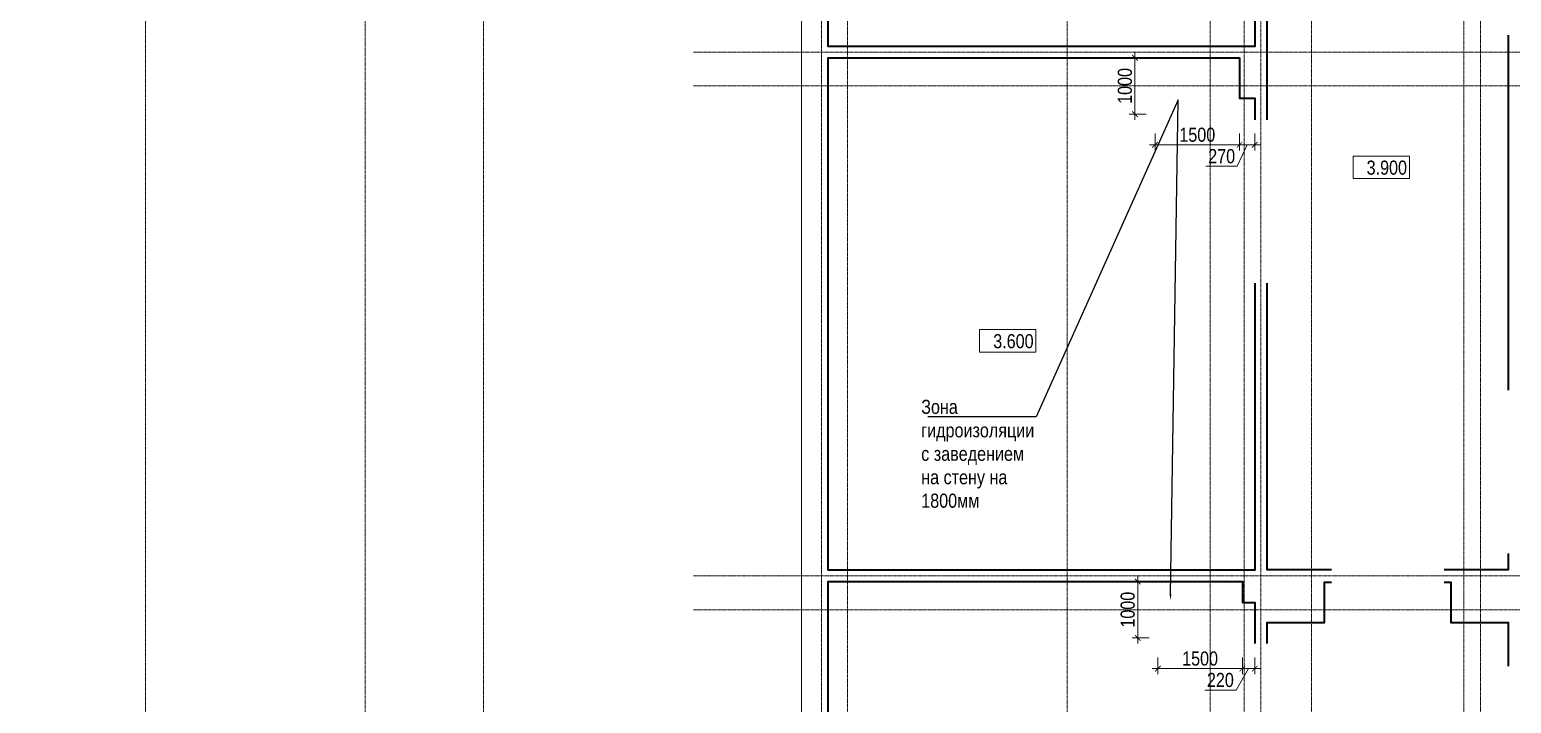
# Model space of a CAD drawing. Header units: millimetres. Extents: x -328335 to 1460319, y -208171 to 164069.
# Drawn here: x 31545 to 57845, y 34037 to 46000 of the extents above; entities that cross this region are included whole.
import ezdxf
from ezdxf import colors
from ezdxf.entities.mleader import LeaderData, LeaderLine
from ezdxf.enums import TextEntityAlignment as Align
from ezdxf.math import Vec2, Vec3

# ---------------------------------------------------------------- set-up
doc = ezdxf.new("R2010")
doc.units = ezdxf.units.MM
doc.header["$LTSCALE"] = 0.5
doc.linetypes.add('CENTER', pattern=[50.8, 31.75, -6.35, 6.35, -6.35])
doc.linetypes.add('DASHED', pattern=[19.05, 12.7, -6.35])
doc.layers.get('Defpoints').update_dxf_attribs({"color": 140})
for name, color, linetype, lineweight in [('АИ_Плинтус', 3, 'Continuous', 9), ('АИ_Полы', 1, 'Continuous', 9), ('АИ_Полы_размеры', 7, 'Continuous', 5), ('АР6_потолок_отм', 5, 'Continuous', 5), ('АЦ_Выноски', 7, 'Continuous', 5)]:
    doc.layers.add(name, color=color, linetype=linetype, lineweight=lineweight)
doc.layers.add('АР_Делит', color=120, linetype='Continuous', lineweight=0, plot=False)
doc.layers.add('РД_Оси_100', color=7, linetype='Continuous', lineweight=0, true_color=0x525252)
doc.styles.add('Arial_Narrow_08', font='ARIALN.TTF', dxfattribs={"width": 0.8})
doc.styles.add('style1', font='ARIALN.TTF')
doc.dimstyles.new('Dim100_ареал', dxfattribs={"dimscale": 100, "dimtxt": 2.5, "dimasz": 1, "dimexe": 1, "dimexo": 1, "dimgap": 0.5, "dimtad": 1, "dimzin": 12, "dimdsep": 46, "dimtxsty": 'style1', "dimblk": 'ARCHTICK', "dimcen": 1, "dimdle": 1, "dimaunit": 1, "dimadec": 0, "dimazin": 3, "dimtfac": 1, "dimtmove": 1, "dimatfit": 3, "dimldrblk": 'OPEN30', "dimfxl": 2, "dimfxlon": 1, "dimtolj": 1, "dimtzin": 0, "dimlwd": 5, "dimlwe": 5, "dimarcsym": 0})

# ---------------------------------------------------------------- blocks, each defined once
blk = doc.blocks.new('СОШ_2200_АР_ОСИ_М100_28.05.24')
at = {"layer": 'АР_Делит', "color": 5, "linetype": 'DASHED'}
blk.add_lwpolyline([(114955, 135155), (114955, -355), (93595.036, -355), (93595.036, 13855), (94145, 13855), (94145, 68320), (66055, 68320), (66055, 13857.73), (83455, 13857.73), (83455, -355), (45245, -355), (45245, 13145), (44695, 13145), (44695, 26755), (45245, 26755), (45245, 68320), (20455, 68320), (20455, 26755), (27955, 26755), (27955, 13145), (-355, 13145), (-355, 100855), (37145, 100855), (37145, 129155)], dxfattribs=at)
at = {"layer": 'РД_Оси_100', "color": 8, "linetype": 'CENTER', "true_color": 0x808080}
for p, q in [((37500, -6155), (37500, 139938.679)), ((39600, -6155), (39600, 139938.679)), ((49960, -6155), (49960, 139938.679))]:
    blk.add_line(p, q, dxfattribs=at)
for points in [[(33600, 139938.679), (33600, -6155)], [(45530, 139938.679), (45600, 139538.679), (45600, -6163.457)], [(46060, -6163.105), (46060, 139538.679), (46130, 139938.679)], [(52500, 139938.679), (52500, -5755), (52358.276, -6155)], [(53100, 139938.679), (53100, -5755), (52949.266, -6155)], [(54300, 139938.679), (54300, -6155)], [(57300, 139938.679), (57300, -6155)], [(53400, 70753.904), (53400, -5755), (53550, -6155)], [(57000, 70839.76), (57000, -5755), (56700, -6155)], [(43327.994, 45600), (71363.995, 45600)], [(43327.994, 45000), (71363.995, 45000)], [(43327.994, 36300), (71363.995, 36300)], [(43327.994, 35700), (71363.995, 35700)]]:
    blk.add_lwpolyline(points, dxfattribs=at)
blk = doc.blocks.new('Отметка_план')
at = {"color": 7, "lineweight": 5}
blk.add_lwpolyline([(0, 0), (10, 0), (10, 4), (0, 4)], close=True, dxfattribs=at)
at = {"style": 'Arial_Narrow_08', "width": 0.8}
blk.add_attdef('OTMG', text='', height=2.5, dxfattribs=at).set_placement((9.06, 0.7), align=Align.RIGHT)
blk = doc.blocks.new('_ArchTick')
at = {"color": 0, "linetype": 'ByBlock', "const_width": 0.15}
blk.add_lwpolyline([(-0.5, -0.5), (0.5, 0.5)], dxfattribs=at)
blk = doc.blocks.new('*D102')
at = {"layer": 'Defpoints', "color": 0, "transparency": 16777216}
for p in [(51570, 35200), (53070, 35200), (53070, 34654)]:
    blk.add_point(p, dxfattribs=at)
at = {"layer": 'АИ_Полы_размеры', "color": 0, "lineweight": 5, "transparency": 16777216}
for p, q in [((51570, 34854), (51570, 34554)), ((53070, 34854), (53070, 34554)), ((51470, 34654), (53170, 34654))]:
    blk.add_line(p, q, dxfattribs=at)
at = {"layer": 'АИ_Полы_размеры', "color": 0, "lineweight": 5, "transparency": 16777216, "xscale": 100, "yscale": 100, "zscale": 100, "rotation": 180}
blk.add_blockref('_ArchTick', (51570, 34654), dxfattribs=at)
at = {"layer": 'АИ_Полы_размеры', "color": 0, "lineweight": 5, "transparency": 16777216, "xscale": 100, "yscale": 100, "zscale": 100}
blk.add_blockref('_ArchTick', (53070, 34654), dxfattribs=at)
at = {"layer": 'АИ_Полы_размеры', "color": 0, "transparency": 16777216, "insert": (52320, 34832), "char_height": 250, "attachment_point": 5, "style": 'style1'}
blk.add_mtext('\\A1;1500', dxfattribs=at)
blk = doc.blocks.new('_Open30')
at = {"color": 0, "linetype": 'ByBlock', "lineweight": -2}
for p, q in [((-1, 0.27), (0, 0)), ((0, 0), (-1, -0.27)), ((0, 0), (-1, 0))]:
    blk.add_line(p, q, dxfattribs=at)
blk = doc.blocks.new('*D101')
at = {"layer": 'Defpoints', "color": 0, "transparency": 16777216}
for p in [(51214, 36200), (53070, 36200), (53070, 35200)]:
    blk.add_point(p, dxfattribs=at)
at = {"layer": 'АИ_Полы_размеры', "color": 0, "lineweight": 5, "transparency": 16777216}
for p, q in [((51214, 35100), (51214, 36300)), ((51414, 36200), (51114, 36200)), ((51414, 35200), (51114, 35200))]:
    blk.add_line(p, q, dxfattribs=at)
at = {"layer": 'АИ_Полы_размеры', "color": 0, "lineweight": 5, "transparency": 16777216, "xscale": 100, "yscale": 100, "zscale": 100}
for p, rotation in [((51214, 36200), 90), ((51214, 35200), 270)]:
    blk.add_blockref('_ArchTick', p, dxfattribs=dict(at, rotation=rotation))
at = {"layer": 'АИ_Полы_размеры', "color": 0, "transparency": 16777216, "insert": (51036, 35700), "char_height": 250, "attachment_point": 5, "rotation": 90, "style": 'style1'}
blk.add_mtext('\\A1;1000', dxfattribs=at)
blk = doc.blocks.new('*D103')
at = {"layer": 'Defpoints', "color": 0, "transparency": 16777216}
for p in [(51520, 44500), (53020, 44500), (53020, 43954)]:
    blk.add_point(p, dxfattribs=at)
at = {"layer": 'АИ_Полы_размеры', "color": 0, "lineweight": 5, "transparency": 16777216}
for p, q in [((51420, 43954), (53120, 43954)), ((51520, 44154), (51520, 43854)), ((53020, 44154), (53020, 43854))]:
    blk.add_line(p, q, dxfattribs=at)
at = {"layer": 'АИ_Полы_размеры', "color": 0, "lineweight": 5, "transparency": 16777216, "xscale": 100, "yscale": 100, "zscale": 100, "rotation": 180}
blk.add_blockref('_ArchTick', (51520, 43954), dxfattribs=at)
at = {"layer": 'АИ_Полы_размеры', "color": 0, "lineweight": 5, "transparency": 16777216, "xscale": 100, "yscale": 100, "zscale": 100}
blk.add_blockref('_ArchTick', (53020, 43954), dxfattribs=at)
at = {"layer": 'АИ_Полы_размеры', "color": 0, "transparency": 16777216, "insert": (52270, 44132), "char_height": 250, "attachment_point": 5, "style": 'style1'}
blk.add_mtext('\\A1;1500', dxfattribs=at)
blk = doc.blocks.new('*D104')
at = {"layer": 'Defpoints', "color": 0, "transparency": 16777216}
for p in [(51164, 45500), (53020, 45500), (53020, 44500)]:
    blk.add_point(p, dxfattribs=at)
at = {"layer": 'АИ_Полы_размеры', "color": 0, "lineweight": 5, "transparency": 16777216}
for p, q in [((51364, 45500), (51064, 45500)), ((51164, 44400), (51164, 45600)), ((51364, 44500), (51064, 44500))]:
    blk.add_line(p, q, dxfattribs=at)
at = {"layer": 'АИ_Полы_размеры', "color": 0, "lineweight": 5, "transparency": 16777216, "xscale": 100, "yscale": 100, "zscale": 100}
for p, rotation in [((51164, 45500), 90), ((51164, 44500), 270)]:
    blk.add_blockref('_ArchTick', p, dxfattribs=dict(at, rotation=rotation))
at = {"layer": 'АИ_Полы_размеры', "color": 0, "transparency": 16777216, "insert": (50986, 45000), "char_height": 250, "attachment_point": 5, "rotation": 90, "style": 'style1'}
blk.add_mtext('\\A1;1000', dxfattribs=at)
blk = doc.blocks.new('*D174')
at = {"layer": 'Defpoints', "color": 0, "transparency": 16777216}
for p in [(53070, 35200), (53290, 35200), (53290, 34654)]:
    blk.add_point(p, dxfattribs=at)
at = {"layer": 'АИ_Полы_размеры', "color": 0, "lineweight": 5, "transparency": 16777216}
for p, q in [((53070, 34854), (53070, 34554)), ((53290, 34854), (53290, 34554)), ((53180, 34654), (52958, 34274)), ((52970, 34654), (53390, 34654)), ((52958, 34274), (52402, 34274))]:
    blk.add_line(p, q, dxfattribs=at)
at = {"layer": 'АИ_Полы_размеры', "color": 0, "lineweight": 5, "transparency": 16777216, "xscale": 100, "yscale": 100, "zscale": 100, "rotation": 180}
blk.add_blockref('_ArchTick', (53070, 34654), dxfattribs=at)
at = {"layer": 'АИ_Полы_размеры', "color": 0, "lineweight": 5, "transparency": 16777216, "xscale": 100, "yscale": 100, "zscale": 100}
blk.add_blockref('_ArchTick', (53290, 34654), dxfattribs=at)
at = {"layer": 'АИ_Полы_размеры', "color": 0, "transparency": 16777216, "insert": (52680, 34451), "char_height": 250, "attachment_point": 5, "style": 'style1'}
blk.add_mtext('\\A1;220', dxfattribs=at)
blk = doc.blocks.new('*D175')
at = {"layer": 'Defpoints', "color": 0, "transparency": 16777216}
for p in [(53020, 44500), (53290, 44500), (53290, 43954)]:
    blk.add_point(p, dxfattribs=at)
at = {"layer": 'АИ_Полы_размеры', "color": 0, "lineweight": 5, "transparency": 16777216}
for p, q in [((52920, 43954), (53390, 43954)), ((53155, 43954), (52980, 43574)), ((53020, 44154), (53020, 43854)), ((53290, 44154), (53290, 43854)), ((52980, 43574), (52425, 43574))]:
    blk.add_line(p, q, dxfattribs=at)
at = {"layer": 'АИ_Полы_размеры', "color": 0, "lineweight": 5, "transparency": 16777216, "xscale": 100, "yscale": 100, "zscale": 100, "rotation": 180}
blk.add_blockref('_ArchTick', (53020, 43954), dxfattribs=at)
at = {"layer": 'АИ_Полы_размеры', "color": 0, "lineweight": 5, "transparency": 16777216, "xscale": 100, "yscale": 100, "zscale": 100}
blk.add_blockref('_ArchTick', (53290, 43954), dxfattribs=at)
at = {"layer": 'АИ_Полы_размеры', "color": 0, "transparency": 16777216, "insert": (52703, 43751), "char_height": 250, "attachment_point": 5, "style": 'style1'}
blk.add_mtext('\\A1;270', dxfattribs=at)
blk = doc.blocks.new('_Dot')
at = {"color": 0, "linetype": 'ByBlock', "lineweight": -2}
blk.add_line((-0.5, 0), (-1, 0), dxfattribs=at)
at = {"color": 0, "linetype": 'ByBlock', "const_width": 0.5}
blk.add_lwpolyline([(-0.25, 0, 1), (0.25, 0, 1)], format="xyb", close=True, dxfattribs=at)

msp = doc.modelspace()

# ---------------------------------------------------------------- linework, layer by layer
at = {"layer": 'АИ_Плинтус', "color": 24, "linetype": 'ByBlock', "lineweight": 35, "true_color": 0xa52900}
for points in [[(53290, 51000), (53290, 45700), (45720, 45700), (45720, 54800), (53290, 54800), (53290, 53900)], [(53510, 44400), (53510, 51000)], [(57790, 45900), (57790, 39600)], [(53290, 41500), (53290, 36400), (45720, 36400), (45720, 45500), (53019.888, 45500), (53019.888, 44780), (53289.888, 44780), (53289.888, 44400)], [(54650, 36410), (53510, 36410), (53510, 41500)], [(57790, 36700), (57790, 36410), (56650, 36410)], [(53290, 22210.005), (53290, 21410.003), (45720, 21409.995), (45720, 36200), (53070, 36200), (53070, 35830), (53290, 35830), (53290, 35100)], [(53510, 35100), (53510, 35470), (54530, 35470), (54530, 36190), (54650, 36190)], [(56650, 36190), (56770, 36190), (56770, 35470), (57790, 35470), (57790, 34700)]]:
    msp.add_lwpolyline(points, dxfattribs=at)

# ---------------------------------------------------------------- block references
at = {"layer": 'АР6_потолок_отм'}
ref = msp.add_blockref('Отметка_план', (55035.158, 43354.429), dxfattribs=dict(at, xscale=100, yscale=100, zscale=100))
ref.add_attrib('OTMG', '3.900', dxfattribs={"layer": '0', "color": 0, "height": 250, "style": 'style1'}).set_placement((55992.576, 43674.245), align=Align.TOP_RIGHT)
ref = msp.add_blockref('Отметка_план', (48407.651, 40273.093), dxfattribs=dict(at, xscale=100, yscale=100, zscale=100))
ref.add_attrib('OTMG', '3.600', dxfattribs={"layer": '0', "color": 0, "height": 250, "style": 'style1'}).set_placement((49365.069, 40592.91), align=Align.TOP_RIGHT)
at = {"layer": 'РД_Оси_100'}
msp.add_blockref('СОШ_2200_АР_ОСИ_М100_28.05.24', (0, 0), dxfattribs=at)

# ---------------------------------------------------------------- dimensions: what is measured, and where the dimension line sits
at = {"layer": 'АИ_Полы_размеры'}
for base, p1, p2, picture, middle in [((51163.806, 45500), (53019.888, 44500), (53019.888, 45500), '*D104', (50986.163, 45000)), ((51213.918, 36200), (53070, 35200), (53070, 36200), '*D101', (51036.275, 35700))]:
    dim = msp.add_linear_dim(base=base, p1=p1, p2=p2, angle=90, dimstyle='Dim100_ареал', dxfattribs=at)
    dim.commit()
    dim.dimension.update_dxf_attribs({"geometry": picture, "text_midpoint": middle})
for base, p1, p2, picture, middle in [((53019.888, 43953.915), (51519.888, 44500), (53019.888, 44500), '*D103', (52269.888, 44131.558)), ((53070, 34653.915), (51570, 35200), (53070, 35200), '*D102', (52320, 34831.558))]:
    dim = msp.add_linear_dim(base=base, p1=p1, p2=p2, dimstyle='Dim100_ареал', dxfattribs=at)
    dim.commit()
    dim.dimension.update_dxf_attribs({"geometry": picture, "text_midpoint": middle})
dim = msp.add_linear_dim(base=(53290, 43953.915), p1=(53019.888, 44500), p2=(53290, 44500), text='270', dimstyle='Dim100_ареал', dxfattribs=at)
dim.commit()
dim.dimension.update_dxf_attribs({"geometry": '*D175', "text_midpoint": (52930.377, 43573.628), "dimtype": 160})
dim = msp.add_linear_dim(base=(53290, 34653.915), p1=(53070, 35200), p2=(53290, 35200), dimstyle='Dim100_ареал', dxfattribs=at)
dim.commit()
dim.dimension.update_dxf_attribs({"geometry": '*D174', "text_midpoint": (52908.102, 34273.628), "dimtype": 160})

# ---------------------------------------------------------------- leaders
at = {"layer": 'АИ_Полы', "color": 7, "lineweight": 0}
ml = msp.add_multileader_mtext('Standard', dxfattribs=at)
ml.set_content('Зона гидроизоляции\\Pс заведением на стену на 1800мм', color=7, style='style1')
ml.set_leader_properties()
ml.build(insert=Vec2(0, 0))
ml.multileader.update_dxf_attribs({"text_left_attachment_type": 6, "text_right_attachment_type": 6, "dogleg_length": 0.36, "arrow_head_size": 100})
ctx = ml.context
ctx.base_point, ctx.char_height, ctx.arrow_head_size, ctx.landing_gap_size, ctx.plane_origin = Vec3(47370.637, 39127.388), 250, 100, 0, Vec3(120069.42, 22600.983)
ctx.left_attachment, ctx.right_attachment = 6, 6
notes = []
notes.append((ctx, [(1, (1, 1, 0), (49412.694, 39127.388), (-1, 0), 73.094, [(0, [(51793.58, 35871.37), (51929.952, 44751.259)], 0, [])])]))
ctx.mtext.insert, ctx.mtext.rotation, ctx.mtext.width, ctx.mtext.defined_height, ctx.mtext.flow_direction = Vec3(47370.637, 39427.388), 6.283185307, 1831.10562, 363.96, 5
at = {"layer": 'АЦ_Выноски'}
ml = msp.add_multileader_mtext('Standard', dxfattribs=at)
ml.set_content('Аккустические подвесные \\Pпанели из минерального \\Pстекловолокна. %%C800, %%C1200мм.\\P\\pxa0.66667;Акцентный цвет: {\\C240;\\c2367469;NSC S 1070-Y30R}', color=256, style='style1')
ml.set_leader_properties(color=256)
ml.set_arrow_properties(name='DOT')
ml.build(insert=Vec2(0, 0))
ml.multileader.update_dxf_attribs({"has_dogleg": 0, "text_left_attachment_type": 6, "text_right_attachment_type": 6, "arrow_head_size": 200, "scale": 100})
ctx = ml.context
ctx.base_point, ctx.scale, ctx.char_height, ctx.arrow_head_size, ctx.landing_gap_size, ctx.plane_origin, ctx.plane_x_axis, ctx.plane_y_axis = Vec3(46155.243, 47579.209), 100, 250, 200, 50, Vec3(53082.794, 54199.087), Vec3(1, 0.00000001), Vec3(-0.00000001, 1)
ctx.left_attachment, ctx.right_attachment = 6, 6
notes.append((ctx, [(0, (1, 1, 0), (51759.2, 47579.209), (-1, -0.00000001), 800, [(1, [(55015.69, 52085.323), (54054.578, 49689.706)], 0, [])])]))
ctx.mtext.insert, ctx.mtext.text_direction, ctx.mtext.rotation, ctx.mtext.line_spacing_factor, ctx.mtext.flow_direction = Vec3(46205.243, 47898.616), Vec3(1, 0.00000001), 0.00000001, 0.8, 5
for ctx, leaders in notes:
    for number, flags, end, landing, length, lines in leaders:
        leader = LeaderData()
        leader.index, (leader.has_last_leader_line, leader.has_dogleg_vector, leader.attachment_direction) = number, flags
        leader.last_leader_point, leader.dogleg_vector, leader.dogleg_length = Vec3(end), Vec3(landing), length
        for number, points, colour, breaks in lines:
            line = LeaderLine()
            line.index, line.vertices, line.color, line.breaks = number, Vec3.list(points), colors.encode_raw_color(colour), breaks
            leader.lines.append(line)
        ctx.leaders.append(leader)

doc.saveas('drawing.dxf')
